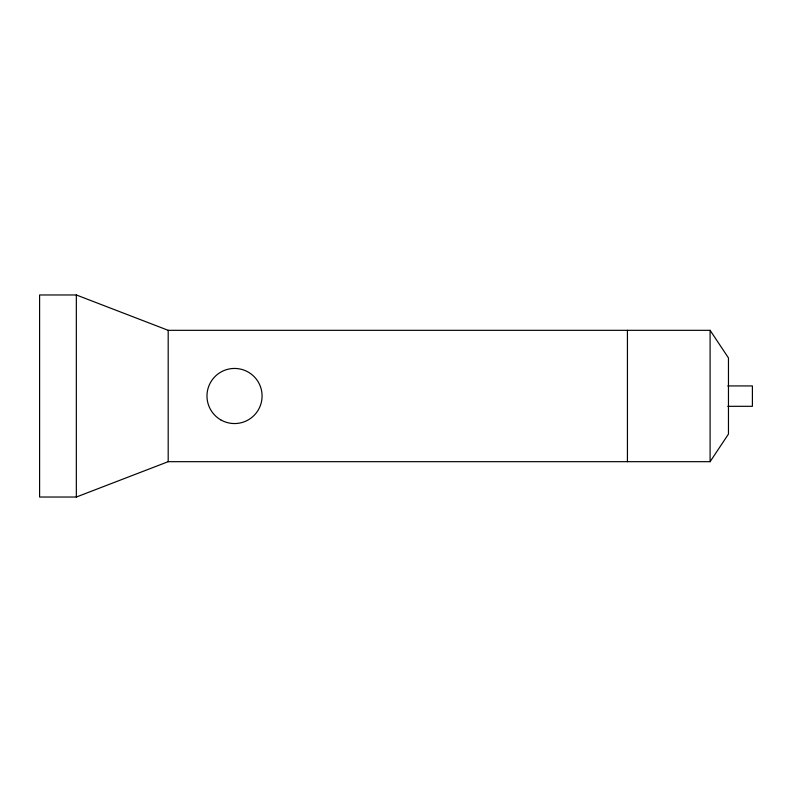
<?xml version="1.0" encoding="UTF-8"?>
<svg xmlns="http://www.w3.org/2000/svg" width="792" height="792" viewBox="0 0 792 792"><rect width="100%" height="100%" fill="white"/><g stroke="black" fill="none" stroke-linecap="round" stroke-linejoin="round"><path stroke-width="1.19" d="M710.097 461.677L728.462 434.085L728.462 357.915L710.097 330.323L168.191 330.323L76.339 294.97L39.6 294.97L39.6 497.029L76.339 497.029L168.191 461.677L710.097 461.677L710.097 330.323M727.789 385.932L752.4 385.932L752.4 406.316L727.789 406.316M627.432 330.323L627.432 461.677M168.191 330.323L168.191 461.677M76.339 294.97L76.339 497.029M220.75 419.859A27.552 27.552 0 0 0 262.083 396A27.552 27.552 0 0 0 220.75 372.141A27.552 27.552 0 0 0 220.75 419.859"/></g></svg>
